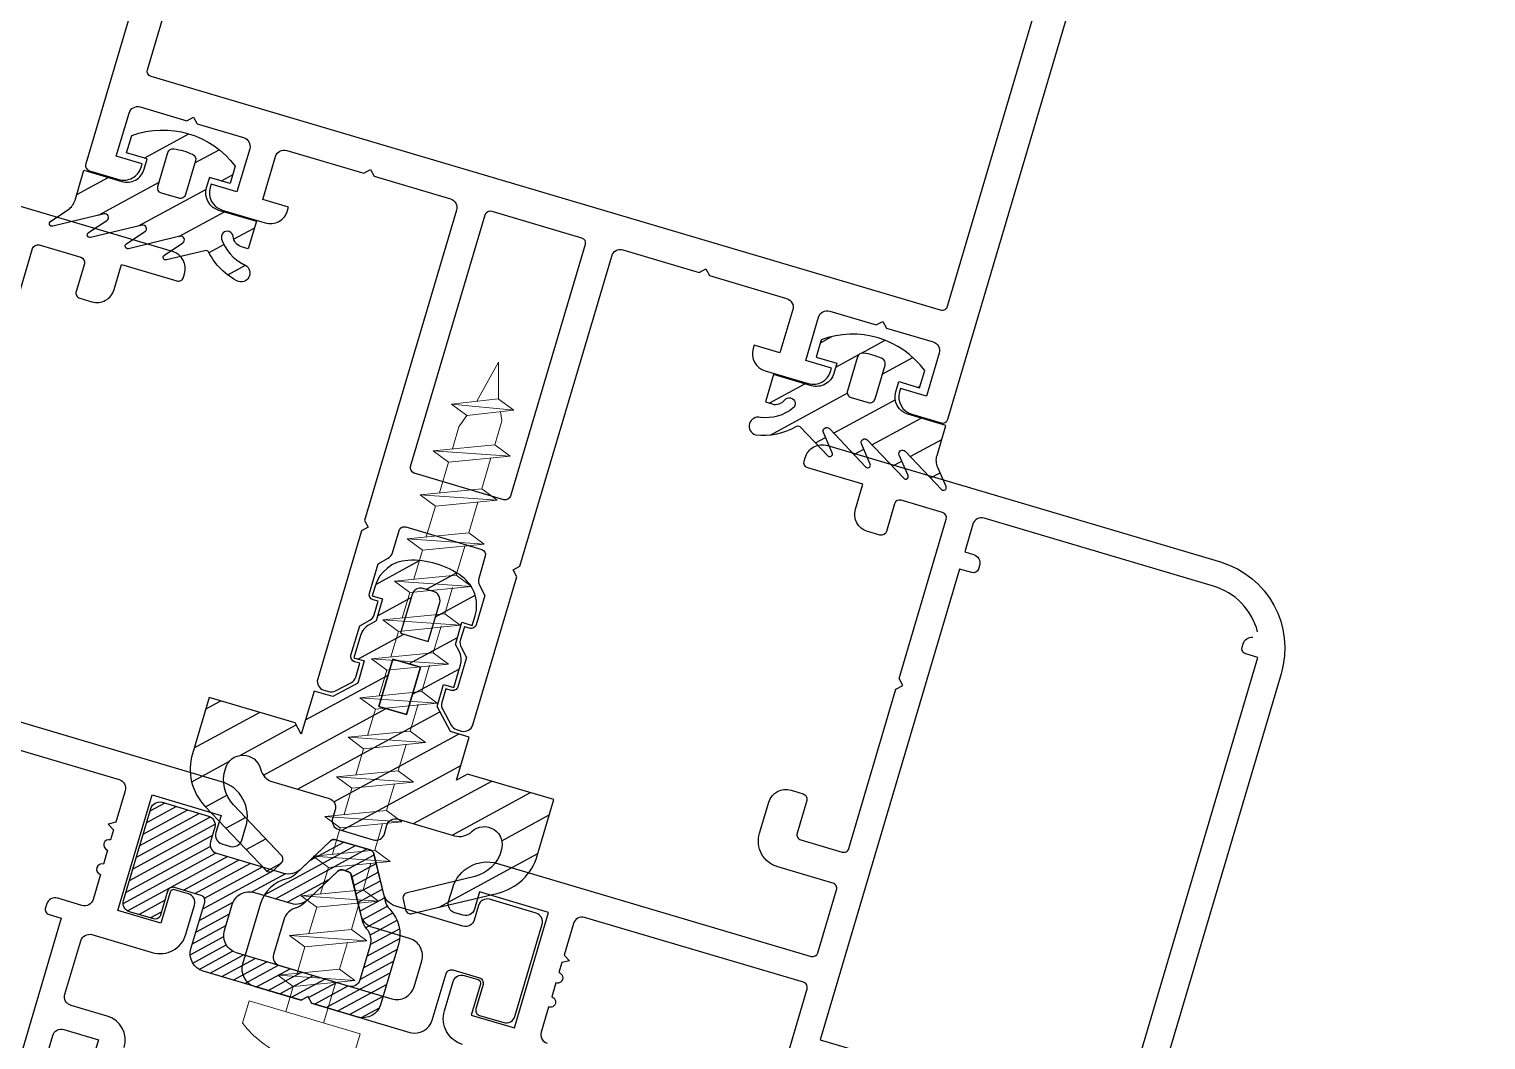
# Model space of a CAD drawing. Header units: millimetres. Extents: x 62878 to 70819, y -67946 to -61850.
# Drawn here: x 66570.94 to 66579.04, y -66885.5 to -66879.88 of the extents above; entities that cross this region are included whole.
import ezdxf

# ---------------------------------------------------------------- set-up
doc = ezdxf.new("R2010")
doc.units = ezdxf.units.MM
doc.layers.add('DOGRAMA', color=171, linetype='Continuous', lineweight=0)
pattern_1 = [(28.50198966054999, (66662.23238302633, -66899.29460879712), (-0.07575379786457266, 0.1395095860831588), [])]

# ---------------------------------------------------------------- blocks, each defined once
blk = doc.blocks.new('a2we')
at = {"lineweight": 5, "ltscale": 0.5}
for p, q in [((-196.0144480926461, -415.2868589025547), (-196.5925912144022, -417.2488821181558)), ((-196.0144480926461, -415.2868589025547), (-195.4639709594615, -417.7110762494052)), ((-197.5747968978259, -417.6063757508618), (-196.5747276986959, -417.2423803302317)), ((-196.5747276986959, -417.2423803302317), (-194.1582851917165, -418.2620245979042)), ((-194.1582851917165, -418.2620245979042), (-197.5747968978259, -417.6063757508618)), ((-195.1583543907882, -418.6260200186506), (-197.5747968978259, -417.6063757508618)), ((-196.8896500078097, -417.895480952812), (-197.0961171580722, -418.3448917148726)), ((-197.1143788935161, -419.7428166739272), (-197.1143788935161, -418.4283854465556)), ((-194.1582851917165, -418.2620245979042), (-195.1583543907882, -418.6260200186506)), ((-195.1583543907882, -418.6260200186506), (-194.9264251741961, -419.2953524503964)), ((-194.9154016761394, -420.634479622855), (-194.9154016761394, -419.3608343693425)), ((-198.1144480926461, -420.1068120946153), (-197.1143788935161, -419.7428166739268)), ((-194.9154016761721, -421.4039929561312), (-198.1144480926461, -420.1068120946153)), ((-193.9153324771005, -421.0399975355008), (-198.1144480926461, -420.1068120946153)), ((-197.1143788935161, -419.7428166739268), (-193.9153324771005, -421.0399975355008)), ((-197.1143788935161, -419.7428166739268), (-193.9153324771005, -421.0399975355008)), ((-197.1143788935161, -422.2969096404012), (-197.1143788935162, -420.512330007273)), ((-193.9153324771005, -421.0399975355008), (-194.9154016761721, -421.4039929561312)), ((-194.9154016761721, -423.1885725893157), (-194.9154016761721, -421.4039929561312)), ((-198.1144480926461, -422.6609050610894), (-197.1143788935161, -422.2969096404012)), ((-194.9154016761721, -423.9580859226053), (-198.1144480926461, -422.6609050610894)), ((-193.9153324771005, -423.594090501975), (-198.1144480926461, -422.6609050610894)), ((-197.1143788935161, -422.2969096404012), (-193.9153324771005, -423.594090501975)), ((-197.1143788935161, -422.2969096404012), (-193.9153324771005, -423.594090501975)), ((-197.1143788935161, -424.8510026068752), (-197.1143788935162, -423.0664229737469)), ((-193.9153324771005, -423.594090501975), (-194.9154016761721, -423.9580859226053)), ((-194.9154016761721, -425.7426655557898), (-194.9154016761721, -423.9580859226053)), ((-198.1144480926461, -425.2149980275636), (-197.1143788935161, -424.8510026068752)), ((-194.9154016761721, -426.5121788890793), (-198.1144480926461, -425.2149980275636)), ((-193.9153324771005, -426.1481834684492), (-198.1144480926461, -425.2149980275636)), ((-197.1143788935161, -424.8510026068752), (-193.9153324771005, -426.1481834684492)), ((-197.1143788935161, -424.8510026068752), (-193.9153324771005, -426.1481834684492)), ((-197.1143788935161, -427.3050955733496), (-197.1143788935162, -425.6205159402211)), ((-193.9153324771005, -426.1481834684492), (-194.9154016761721, -426.5121788890793)), ((-194.9154016761721, -428.1967585222638), (-194.9154016761721, -426.5121788890793)), ((-198.1144480926461, -427.669090994038), (-197.1143788935161, -427.3050955733496)), ((-194.9154016761721, -428.9662718555534), (-198.1144480926461, -427.669090994038)), ((-193.9153324771005, -428.6022764349236), (-198.1144480926461, -427.669090994038)), ((-197.1143788935161, -427.3050955733496), (-193.9153324771005, -428.6022764349236)), ((-197.1143788935161, -427.3050955733496), (-193.9153324771005, -428.6022764349236)), ((-197.1143788935161, -429.5591885398237), (-197.1143788935161, -428.0237477951896)), ((-193.9153324771005, -428.6022764349236), (-194.9154016761721, -428.9662718555534)), ((-194.9154016761721, -430.450851488738), (-194.9154016761721, -428.9662718555534)), ((-198.1144480926461, -429.9231839605702), (-197.1143788935161, -429.5591885398237)), ((-194.9154016761721, -431.2203648220857), (-198.1144480926461, -429.9231839605702)), ((-193.9153324771005, -430.8563694013976), (-198.1144480926461, -429.9231839605702)), ((-197.1143788935161, -429.5591885398237), (-193.9153324771005, -430.8563694013976)), ((-197.1143788935161, -429.5591885398237), (-193.9153324771005, -430.8563694013976)), ((-197.1143788935161, -431.8132815063559), (-197.1143788935161, -430.2778407616635)), ((-193.9153324771005, -430.8563694013976), (-194.9154016761721, -431.2203648220857)), ((-198.1144480926461, -432.177276926986), (-197.1143788935161, -431.8132815063559)), ((-197.1143788935161, -431.8132815063559), (-193.9153324771005, -433.1104623678716)), ((-197.1143788935161, -431.8132815063559), (-193.9153324771005, -433.1104623678716)), ((-194.9154016761721, -432.7049444552304), (-194.9154016761721, -431.2203648220857)), ((-194.9154016761721, -433.4744577885599), (-198.1144480926461, -432.177276926986)), ((-193.9153324771005, -433.1104623678716), (-198.1144480926461, -432.177276926986)), ((-197.1143788935161, -434.0673744728301), (-197.1143788935161, -432.5319337281958)), ((-193.9153324771005, -433.1104623678716), (-194.9154016761721, -433.4744577885599)), ((-194.9154016761721, -434.9590374217446), (-194.9154016761721, -433.4744577885599)), ((-198.1144480926461, -434.4313698935184), (-197.1143788935161, -434.0673744728301)), ((-197.1143788935161, -434.0673744728301), (-193.9153324771005, -435.364555334404)), ((-197.1143788935161, -434.0673744728301), (-193.9153324771005, -435.364555334404)), ((-194.9154016761721, -435.7285507550341), (-198.1144480926461, -434.4313698935184)), ((-193.9153324771005, -435.364555334404), (-198.1144480926461, -434.4313698935184)), ((-197.1143788935161, -436.3642339800811), (-197.1143788935161, -434.7860266946118)), ((-193.9153324771005, -435.364555334404), (-194.9154016761721, -435.7285507550341)), ((-194.9154016761721, -437.2558969289955), (-194.9154016761721, -435.7285507550341)), ((-198.1144480926461, -436.7282294008277), (-197.1143788935161, -436.3642339800811)), ((-197.1143788935161, -436.3642339800811), (-193.9153324771005, -437.6614148416551)), ((-197.1143788935161, -436.3642339800811), (-193.9153324771005, -437.6614148416551)), ((-194.9154016761721, -438.0254102623434), (-198.1144480926461, -436.7282294008277)), ((-193.9153324771005, -437.6614148416551), (-198.1144480926461, -436.7282294008277)), ((-197.1143788935161, -438.6610934873901), (-197.1143788935161, -437.1337473134849)), ((-193.9153324771005, -437.6614148416551), (-194.9154016761721, -438.0254102623434)), ((-194.9154016761721, -439.5527564362646), (-194.9154016761721, -438.0254102623434)), ((-198.1144480926461, -439.0250889080787), (-197.1143788935161, -438.6610934873901)), ((-194.9154016761721, -440.3222697695944), (-198.1144480926461, -439.0250889080787)), ((-193.9153324771005, -439.9582743489061), (-198.1144480926461, -439.0250889080787)), ((-197.1143788935161, -438.6610934873901), (-193.9153324771005, -439.9582743489061)), ((-197.1143788935161, -438.6610934873901), (-193.9153324771005, -439.9582743489061)), ((-197.1143788935161, -440.9579529946993), (-197.1143788935161, -439.430606820736)), ((-193.9153324771005, -439.9582743489061), (-194.9154016761721, -440.3222697695944)), ((-194.9154016761721, -441.849615943574), (-194.9154016761721, -440.3222697695944)), ((-198.1144480926461, -441.3219484153295), (-197.1143788935161, -440.9579529946993)), ((-194.9154016761721, -442.6191292769035), (-198.1144480926461, -441.3219484153295)), ((-193.9153324771005, -442.2551338562151), (-198.1144480926461, -441.3219484153295)), ((-197.1143788935161, -440.9579529946993), (-193.9153324771005, -442.2551338562151)), ((-197.1143788935161, -443.2537258831643), (-197.1143788935161, -441.7274663280053)), ((-193.9153324771005, -442.2551338562151), (-194.9154016761721, -442.6191292769035)), ((-194.9154016761721, -444.1453888320787), (-194.9154016761721, -442.6191292769035)), ((-198.1144480926461, -443.6177213039109), (-197.1143788935161, -443.2537258831643)), ((-194.9154016761721, -444.9149021654266), (-198.1144480926461, -443.6177213039109)), ((-193.9153324771005, -444.5509067447383), (-198.1144480926461, -443.6177213039109)), ((-197.1143788935161, -443.2537258831643), (-193.9153324771005, -444.5509067447383)), ((-197.1143788935161, -445.5538642814245), (-197.1143788935161, -444.0232392165685)), ((-193.9153324771005, -444.5509067447383), (-194.9154016761721, -444.9149021654266)), ((-198.1144480926461, -445.9178597020545), (-197.1143788935161, -445.5538642814245)), ((-197.1143788935161, -445.5538642814245), (-193.9153324771005, -446.8510451429402)), ((-197.1143788935161, -445.5538642814245), (-193.9153324771005, -446.8510451429402)), ((-194.9154016761721, -446.4455272302989), (-194.9154016761721, -444.9149021654266)), ((-193.9153324771005, -446.8510451429402), (-198.1144480926461, -445.9178597020545)), ((-194.9154016761721, -447.2150405636282), (-198.1144480926461, -445.9178597020545)), ((-197.1143788935161, -447.8540026795677), (-197.1143788935161, -446.3233776147298)), ((-193.9153324771005, -446.8510451429402), (-194.9154016761721, -447.2150405636282)), ((-194.9154016761721, -448.7456656284821), (-194.9154016761721, -447.2150405636282)), ((-197.1143788935161, -447.8540026795677), (-198.1144480926461, -448.2179981003141)), ((-193.9153324771005, -449.1511835411412), (-197.1143788935161, -447.8540026795677)), ((-194.9154016761721, -449.5151789618299), (-198.1144480926461, -448.2179981003141)), ((-198.1144480926461, -448.2179981003141), (-193.9153324771005, -449.1511835411412)), ((-197.1143788935161, -450.1541410778275), (-197.1143788935161, -448.6235160129718)), ((-193.9153324770423, -449.1511835411412), (-194.9154016761721, -449.5151789618299)), ((-194.9154016761723, -451.0458040266858), (-194.9154016761721, -449.5151789618299)), ((-198.1144480926461, -450.5181364984577), (-197.1143788935161, -450.1541410778275)), ((-197.1143788935161, -450.1541410778275), (-193.9153324770423, -451.4513219393434)), ((-194.9154016761721, -451.8153173600317), (-198.1144480926461, -450.5181364984577)), ((-193.9153324770423, -451.4513219393434), (-198.1144480926461, -450.5181364984577)), ((-197.1143788935161, -453.2868589025547), (-197.1143788935162, -450.9236544111328)), ((-193.9153324770423, -451.4513219393434), (-194.9154016761721, -451.8153173600317)), ((-194.9154016761721, -453.2868589025547), (-194.9154016761721, -451.8153173600317)), ((-192.7980524524961, -453.2868589025547), (-199.230843732796, -453.2868589025547)), ((-199.230843732796, -454.5827171301502), (-199.230843732796, -453.2868589025547)), ((-192.7980524524961, -454.5827171301502), (-192.7980524524961, -453.2868589025547))]:
    blk.add_line(p, q, dxfattribs=at)
blk.add_lwpolyline([(-196.4690204826777, -455.6637351848848), (-196.1125089353335, -455.3998333582319), (-195.9163872499585, -455.3998333582319), (-195.5598757026143, -455.6637351848848)], dxfattribs=at)
for centre, radius, start, end in [((-196.9143788935627, -418.4283854465556), 0.2, 155.3251238657465, 180), ((-195.115401676151, -419.3608343693425), 0.2, 0, 19.11162363728389), ((-195.6603624057317, -449.5292358589606), 6.187568978619671, 234.757305859688, 262.4904896380407), ((-196.3685337795604, -449.5292358589606), 6.187568978619673, 277.5095103619591, 305.2426941403116)]:
    blk.add_arc(centre, radius, start, end, dxfattribs=at)

msp = doc.modelspace()

# ---------------------------------------------------------------- hatches: boundary and pattern name
at = {"layer": 'DOGRAMA', "lineweight": -2}
h = msp.add_hatch(dxfattribs=at)
h.set_pattern_fill('ANSI31', color=256, scale=0.0004999999999999999, angle=343.5057849383394, style=0)
h.set_pattern_definition(pattern_1)
edge = h.paths.add_edge_path()
edge.add_arc((66571.09822187014, -66880.80346565103), 0.0999999999608399, 303.5019896635142, 343.5019896627264)
edge.add_line((66571.1941048298, -66880.83186385586), (66571.24325586963, -66880.66591156424))
edge.add_line((66571.24325586963, -66880.66591156424), (66571.45419838096, -66880.7283876149))
edge.add_arc((66571.4825965858, -66880.6325046552), 0.1000000000026802, 253.5019896618353, 343.5019896618352)
edge.add_line((66571.57847954551, -66880.66090286004), (66571.59551846841, -66880.60337308423))
edge.add_line((66571.59551846841, -66880.60337308423), (66571.48045891678, -66880.56929523841))
edge.add_line((66571.48045891678, -66880.56929523841), (66571.50885712163, -66880.4734122787))
edge.add_arc((66571.68291318136, -66880.94213873205), 0.499999999989628, 36.632092012971725, 110.3718873051333, ccw=False)
edge.add_line((66572.08415487983, -66880.64380150779), (66572.05575667499, -66880.73968446748))
edge.add_line((66572.05575667499, -66880.73968446748), (66571.94069712333, -66880.70560662166))
edge.add_line((66571.94069712333, -66880.70560662166), (66571.92365820042, -66880.76313639748))
edge.add_arc((66572.01954116012, -66880.79153460234), 0.0999999999928599, 163.5019896514732, 253.5019896514732)
edge.add_line((66571.99114295526, -66880.88741756203), (66572.20208546663, -66880.94989361269))
edge.add_line((66572.20208546663, -66880.94989361269), (66572.15679742795, -66881.10280296774))
edge.add_line((66572.15679742795, -66881.10280296774), (66572.11894341608, -66881.09159152844))
edge.add_arc((66572.13740224924, -66881.02926760465), 0.06499999998683172, 185.0926541268369, 253.5019896452336, ccw=False)
edge.add_arc((66572.04009845202, -66881.03793916269), 0.03268943071991895, 5.092654132349636, 198.9322687899927)
edge.add_arc((66572.23932315891, -66880.97241167618), 0.2424115900344627, 198.3045230186994, 243.811295424753)
edge.add_arc((66572.11686993398, -66881.23751462814), 0.05002797725359626, -105.5258516998656, 71.98738460810517, ccw=False)
edge.add_arc((66572.26847484995, -66880.95255406496), 0.3717812401410455, 207.0019687420789, 243.6534892316314, ccw=False)
edge.add_arc((66571.92086142254, -66881.1328553656), 0.02000000003605555, 35.11632673774577, 103.5019895864998)
edge.add_line((66571.91619183995, -66881.11340812931), (66571.70223497003, -66881.16478248735))
edge.add_arc((66571.69873278307, -66881.15019706015), 0.01500000000035274, 123.50198967575349, 283.50198966001443, ccw=False)
edge.add_line((66571.69045329394, -66881.13768906034), (66571.79312197535, -66881.06972901516))
edge.add_arc((66571.78208265651, -66881.05305168206), 0.01999999999302287, 303.5019896218981, 463.5019896059665)
edge.add_line((66571.77741307393, -66881.0336044458), (66571.4912924587, -66881.10230643669))
edge.add_arc((66571.48779027173, -66881.08772100949), 0.0150000000037503, 123.5019896607422, 283.5019897140624, ccw=False)
edge.add_line((66571.47951078258, -66881.07521300965), (66571.58217946402, -66881.00725296451))
edge.add_arc((66571.57114014517, -66880.99057563141), 0.02000000000105503, 303.5019896566604, 463.5019896562358)
edge.add_line((66571.56647056257, -66880.97112839516), (66571.28034994731, -66881.03983038603))
edge.add_arc((66571.27684776037, -66881.02524495883), 0.01499999999695517, 123.5019895987231, 283.5019896059664, ccw=False)
edge.add_line((66571.26856827125, -66881.012736959), (66571.37123695269, -66880.94477691385))
edge.add_arc((66571.36019763384, -66880.92809958075), 0.02000000000105503, 303.5019896566604, 463.5019896967717)
edge.add_line((66571.35552805122, -66880.9086523445), (66571.06940743604, -66880.97735433537))
edge.add_arc((66571.06590524907, -66880.96276890817), 0.0150000000037503, 123.5019896914228, 283.5019897140624, ccw=False)
edge.add_line((66571.05762575992, -66880.95026090834), (66571.15341846438, -66880.88685231649))
edge = h.paths.add_edge_path(flags=16)
edge.add_line((66571.86372908775, -66880.61334455934), (66571.80789649734, -66880.80185626441))
edge.add_arc((66571.77913160944, -66880.79333680299), 0.02999999998235889, 253.5019897122711, 343.50198971227115, ccw=False)
edge.add_line((66571.77061214802, -66880.8221016909), (66571.6747291883, -66880.79370348604))
edge.add_arc((66571.68324864973, -66880.7649385981), 0.03000000001439699, 163.5019896935157, 253.5019897014082, ccw=False)
edge.add_line((66571.65448376181, -66880.75641913667), (66571.71031635228, -66880.56790743158))
edge.add_arc((66571.73908124014, -66880.57642689304), 0.02999999994876543, 81.2684238270557, 163.501989635298, ccw=False)
edge.add_arc((66571.68291318137, -66880.94213873205), 0.3999999999902299, 65.73555549555778, 81.2684238315818, ccw=False)
edge.add_arc((66571.83496419985, -66880.60482509791), 0.02999999999454929, -16.498010314376813, 65.73555551893207, ccw=False)
h = msp.add_hatch(dxfattribs=at)
h.set_pattern_fill('ANSI31', color=256, scale=0.0004999999999999999, angle=343.5057849383394, style=0)
h.set_pattern_definition(pattern_1)
edge = h.paths.add_edge_path()
edge.add_arc((66576.08413577462, -66882.28017230304), 0.1000000000003554, 163.501989617128, 203.5019896189346, ccw=False)
edge.add_line((66575.98825281495, -66882.25177409813), (66576.03740385475, -66882.08582180651))
edge.add_line((66576.03740385475, -66882.08582180651), (66575.82646134343, -66882.02334575586))
edge.add_arc((66575.85485954827, -66881.92746279616), 0.1000000000026802, 163.5019896594675, 253.5019896618353, ccw=False)
edge.add_line((66575.75897658858, -66881.89906459131), (66575.77601551148, -66881.84153481548))
edge.add_line((66575.77601551148, -66881.84153481548), (66575.89107506312, -66881.87561266132))
edge.add_line((66575.89107506312, -66881.87561266132), (66575.91947326795, -66881.77972970162))
edge.add_arc((66575.51823156944, -66882.07806692588), 0.4999999999990305, 36.6320920109818, 110.3718873029896)
edge.add_line((66575.34417550973, -66881.60934047253), (66575.31577730492, -66881.70522343223))
edge.add_line((66575.31577730492, -66881.70522343223), (66575.43083685657, -66881.73930127807))
edge.add_line((66575.43083685657, -66881.73930127807), (66575.41379793365, -66881.79683105387))
edge.add_arc((66575.31791497393, -66881.76843284903), 0.100000000016633, 253.501989664203, 343.50198966420305, ccw=False)
edge.add_line((66575.28951676909, -66881.86431580875), (66575.07857425779, -66881.80183975807))
edge.add_line((66575.07857425779, -66881.80183975807), (66575.03328621908, -66881.95474911314))
edge.add_line((66575.03328621908, -66881.95474911314), (66575.07114023095, -66881.96596055244))
edge.add_arc((66575.0895990641, -66881.90363662862), 0.06500000001060484, 253.501989664818, 321.9113251749644)
edge.add_arc((66575.16648621154, -66881.96389931554), 0.0326894307152092, -51.92828944310668, 141.9113251832026, ccw=False)
edge.add_arc((66575.03507978807, -66881.80044691509), 0.2424115900883793, 263.19268388149794, 308.69945628758325, ccw=False)
edge.add_arc((66574.99341236142, -66882.0894766593), 0.05002797727194416, 75.01659470910866, 252.5298310327467)
edge.add_arc((66575.0214440936, -66881.76791671915), 0.3717812401683726, 263.3504900901274, 300.0020105812691)
edge.add_arc((66575.21480176841, -66882.10844052673), 0.02000000002139543, 43.50198968779051, 111.88765252682819, ccw=False)
edge.add_line((66575.22930877775, -66882.09467293142), (66575.38077871184, -66882.2542778371))
edge.add_arc((66575.39165896883, -66882.2439521406), 0.015000000007345, 223.5019897557783, 383.5019896659189)
edge.add_line((66575.40541466224, -66882.23797042688), (66575.35631531235, -66882.12506037542))
edge.add_arc((66575.37465623688, -66882.11708475713), 0.019999999982549, 43.50198965601072, 203.5019896498548, ccw=False)
edge.add_line((66575.3891632462, -66882.10331716185), (66575.59172122317, -66882.31675388773))
edge.add_arc((66575.60260148018, -66882.30642819125), 0.01500000000788299, 223.5019896771972, 383.5019896437529)
edge.add_line((66575.6163571736, -66882.30044647753), (66575.56725782368, -66882.18753642608))
edge.add_arc((66575.5855987482, -66882.17956080778), 0.01999999998835202, 43.50198965601072, 203.5019896880847, ccw=False)
edge.add_line((66575.60010575753, -66882.1657932125), (66575.80266373453, -66882.3792299384))
edge.add_arc((66575.81354399155, -66882.36890424193), 0.01500000000842099, 223.5019895986161, 383.5019896659189)
edge.add_line((66575.82729968496, -66882.3629225282), (66575.77820033501, -66882.25001247672))
edge.add_arc((66575.79654125955, -66882.24203685843), 0.0200000000016968, 43.50198962577218, 203.5019896714603, ccw=False)
edge.add_line((66575.81104826888, -66882.22826926316), (66576.01360624586, -66882.44170598905))
edge.add_arc((66576.02448650287, -66882.43138029258), 0.01500000000788299, 223.5019896771972, 383.5019896437529)
edge.add_line((66576.03824219629, -66882.42539857885), (66575.99243115191, -66882.32005039444))
edge = h.paths.add_edge_path(flags=16)
edge.add_line((66575.54563474041, -66881.70383562543), (66575.48980215, -66881.8923473305))
edge.add_arc((66575.51856703789, -66881.90086679197), 0.02999999998080353, 163.501989624435, 253.5019896323275)
edge.add_line((66575.51004757642, -66881.92963167987), (66575.60593053613, -66881.95802988473))
edge.add_arc((66575.61444999758, -66881.92926499683), 0.02999999999062385, 253.5019896589753, 343.5019896935157)
edge.add_line((66575.6432148855, -66881.93778445826), (66575.69904747591, -66881.74927275318))
edge.add_arc((66575.670282588, -66881.74075329176), 0.02999999998235889, 343.5019897122712, 425.7355555189321)
edge.add_arc((66575.51823156943, -66882.07806692588), 0.400000000018835, 65.73555548139937, 81.26842381747646)
edge.add_arc((66575.57439962831, -66881.71235508689), 0.02999999999122265, 81.26842386296369, 163.5019896589753)
h = msp.add_hatch(dxfattribs=at)
h.set_pattern_fill('ANSI31', color=256, scale=0.0004999999999999999, angle=343.5057849383394, style=0)
h.set_pattern_definition(pattern_1)
edge = h.paths.add_edge_path(flags=16)
edge.add_arc((66573.17385564551, -66883.0564985698), 0.04999999999229746, 343.5019896674619, 433.5019896834506)
edge.add_line((66573.18805474791, -66883.00855708995), (66573.13052497209, -66882.99151816704))
edge.add_arc((66573.11632586966, -66883.03945964688), 0.04999999999642995, 73.50198965147318, 163.5019896562087)
edge.add_line((66573.0683843898, -66883.02526054445), (66573.00448842891, -66883.24099720381))
edge.add_line((66573.00448842891, -66883.24099720381), (66573.15790116444, -66883.28643433155))
edge.add_line((66573.15790116444, -66883.28643433155), (66573.22179712536, -66883.07069767221))
h.paths.add_polyline_path([(66573.11530385714, -66883.43025877111), (66572.96189112161, -66883.38482164334), (66572.8837960583, -66883.64849978256), (66573.03720879383, -66883.6939369103)], flags=16)
edge = h.paths.add_edge_path()
edge.add_arc((66573.0549068003, -66883.03555243343), 0.2000000000186152, 92.93577076836421, 163.5019896498438)
edge.add_line((66572.86314088089, -66882.9787560237), (66572.847151431, -66883.03274238609))
edge.add_line((66572.847151431, -66883.03274238609), (66572.90468120686, -66883.04978130899))
edge.add_line((66572.90468120686, -66883.04978130899), (66572.86825077675, -66883.17278406509))
edge.add_line((66572.86825077675, -66883.17278406509), (66572.83008318834, -66883.19350909094))
edge.add_arc((66572.87780211614, -66883.2813891452), 0.1000000000333065, 118.5019896592672, 163.5019896585764)
edge.add_line((66572.7819191564, -66883.25299094034), (66572.74491789358, -66883.37792104101))
edge.add_line((66572.74491789358, -66883.37792104101), (66572.80244766938, -66883.39495996393))
edge.add_line((66572.80244766938, -66883.39495996393), (66572.7660172393, -66883.51796272003))
edge.add_line((66572.7660172393, -66883.51796272003), (66572.62717563057, -66883.59335380573))
edge.add_line((66572.62717563057, -66883.59335380573), (66572.52334946644, -66883.56260301656))
edge.add_line((66572.52334946644, -66883.56260301656), (66572.45235395434, -66883.80231041582))
edge.add_line((66572.45235395434, -66883.80231041582), (66572.4186115769, -66883.74016983355))
edge.add_line((66572.4186115769, -66883.74016983355), (66571.9391967784, -66883.59817880932))
edge.add_line((66571.9391967784, -66883.59817880932), (66571.84639361333, -66883.91151700022))
edge.add_arc((66572.13404249249, -66883.99671161476), 0.3000000000400788, 163.501989660749, 223.5019896588486)
edge.add_line((66571.91643735245, -66884.20322554419), (66572.25462601864, -66884.55957725497))
edge.add_arc((66572.27638653263, -66884.53892586203), 0.0299999999951935, 223.5019896761697, 313.5019896761697)
edge.add_line((66572.29703792557, -66884.56068637602), (66572.34055895355, -66884.51938359013))
edge.add_arc((66572.31990756062, -66884.49762307612), 0.02999999999573149, 313.5019896368792, 403.5019896368792)
edge.add_line((66572.34166807463, -66884.4769716832), (66572.0750179321, -66884.1960006041))
edge.add_arc((66572.22008802545, -66884.05832465117), 0.2000000000040374, 161.5823923154361, 223.5019896567813, ccw=False)
edge.add_arc((66572.12745266609, -66884.01896133299), 0.09999999999078679, 13.501989652662928, 166.2168372520077, ccw=False)
edge.add_arc((66572.32192502872, -66883.97226550692), 0.09999999998933437, 193.5019896646635, 253.5019896698297)
edge.add_line((66572.2935268239, -66884.06814846663), (66572.60686746461, -66884.16095235723))
edge.add_arc((66572.5926683622, -66884.20889383709), 0.05000000000625027, -16.498010327802717, 73.50198967219728, ccw=False)
edge.add_line((66572.64060984206, -66884.2230929395), (66572.6264149611, -66884.27102016617))
edge.add_arc((66572.67435644091, -66884.28521926858), 0.04999999996439185, 163.5019896579909, 253.5019896739797)
edge.add_line((66572.66015733851, -66884.3331607484), (66572.85192325793, -66884.38995715808))
edge.add_arc((66572.86612236036, -66884.34201567827), 0.04999999996852433, 253.5019896420022, 343.5019896627264)
edge.add_line((66572.91406384019, -66884.35621478068), (66572.92825872115, -66884.30828755404))
edge.add_arc((66572.97620020101, -66884.32248665647), 0.05000000001038276, 73.5019896609441, 163.5019896562087, ccw=False)
edge.add_line((66572.99039930344, -66884.2745451766), (66573.30373994417, -66884.3673490672))
edge.add_arc((66573.332138149, -66884.27146610752), 0.09999999997064213, 253.5019896650942, 313.5019896681061)
edge.add_arc((66573.46981410195, -66884.41653620084), 0.1000000000223222, -19.212857934186673, 133.5019896629832, ccw=False)
edge.add_arc((66573.37068354187, -66884.39910310932), 0.200000000008599, 283.5019896627168, 345.4215870036804, ccw=False)
edge.add_line((66573.41737936795, -66884.59357547195), (66573.04072620448, -66884.68401572974))
edge.add_arc((66573.04773057837, -66884.71318658414), 0.0299999999973079, 103.5019896329904, 193.5019896329904)
edge.add_line((66573.01855972398, -66884.72019095803), (66573.03256847183, -66884.77853266682))
edge.add_arc((66573.06173932622, -66884.77152829291), 0.03000000000070547, 193.5019896600144, 283.5019896535255)
edge.add_line((66573.06874370013, -66884.80069914732), (66573.54644766741, -66884.68599502655))
edge.add_arc((66573.47640392833, -66884.39428648258), 0.3000000000144094, 283.5019896539607, 343.5019896530516)
edge.add_line((66573.76405280744, -66884.47948109715), (66573.85685597245, -66884.16614290625))
edge.add_line((66573.85685597245, -66884.16614290625), (66573.37744117391, -66884.024151882))
edge.add_line((66573.37744117391, -66884.024151882), (66573.31530059164, -66884.05789425944))
edge.add_line((66573.31530059164, -66884.05789425944), (66573.38629610377, -66883.81818686017))
edge.add_line((66573.38629610377, -66883.81818686017), (66573.28246993957, -66883.78743607101))
edge.add_line((66573.28246993957, -66883.78743607101), (66573.20707885391, -66883.64859446231))
edge.add_line((66573.20707885391, -66883.64859446231), (66573.24350928405, -66883.52559170623))
edge.add_line((66573.24350928405, -66883.52559170623), (66573.30103905988, -66883.54263062912))
edge.add_line((66573.30103905988, -66883.54263062912), (66573.33804032269, -66883.41770052844))
edge.add_arc((66573.24215736297, -66883.3893023236), 0.100000000016633, 343.501989664203, 388.5019896632458)
edge.add_line((66573.33003741721, -66883.3415833958), (66573.30931239136, -66883.30341580739))
edge.add_line((66573.30931239136, -66883.30341580739), (66573.34574282152, -66883.18041305129))
edge.add_line((66573.34574282152, -66883.18041305129), (66573.40327259732, -66883.19745197418))
edge.add_line((66573.40327259732, -66883.19745197418), (66573.41926204719, -66883.14346561184))
edge.add_arc((66573.22749612774, -66883.08666920212), 0.200000000041531, 343.5019896562087, 414.068208540379)
edge.add_arc((66573.06876084968, -66883.3056974228), 0.4704999999480839, 54.06820854741617, 92.93577078160787)
at = {"layer": 'DOGRAMA', "lineweight": -2, "ltscale": 5}
h = msp.add_hatch(dxfattribs=at)
h.set_pattern_fill('ANSI31', color=256, scale=0.00015, angle=343.5057849383394, style=0)
h.set_pattern_definition([(28.50198966054999, (66662.23238302633, -66899.29460879712), (-0.0227261393593758, 0.04185287582494263), [])])
edge = h.paths.add_edge_path(flags=16)
edge.add_line((66572.68376759498, -66884.55779512104), (66572.70992171776, -66884.56554133724))
edge.add_arc((66572.7014022563, -66884.59430622518), 0.03000000002266195, 13.501989647036623, 73.50198964811239, ccw=False)
edge.add_line((66572.73057311072, -66884.58730185126), (66572.79136135458, -66884.84046437996))
edge.add_arc((66572.88859753592, -66884.81711646693), 0.1000000000142363, 193.501989652663, 221.3609477624515)
edge.add_arc((66572.73848520812, -66884.94927655565), 0.09999999999781548, -16.498010338164704, 41.360947773470514, ccw=False)
edge.add_line((66572.83436816782, -66884.97767476049), (66572.77751716148, -66885.16962501865))
edge.add_arc((66572.72957568165, -66885.15542591624), 0.04999999997834466, 253.5019896627264, 343.50198966272643, ccw=False)
edge.add_line((66572.71537657923, -66885.20336739607), (66572.09213734113, -66885.01877906456))
edge.add_arc((66572.12053554595, -66884.92289610485), 0.09999999999854774, 163.5019896674619, 253.5019896698297, ccw=False)
edge.add_line((66572.02465258626, -66884.89449790002), (66572.06730449019, -66884.75048912172))
edge.add_arc((66572.1631874499, -66884.77888732657), 0.1000000000026802, 73.5019896618353, 163.5019896618353, ccw=False)
edge.add_line((66572.19158565474, -66884.68300436686), (66572.39418229143, -66884.74300857207))
edge.add_arc((66572.42258049626, -66884.64712561235), 0.1000000000125005, 253.5019896721974, 313.5019896687226)
edge.add_line((66572.49141847275, -66884.71966065902), (66572.65459674064, -66884.56479949494))
edge.add_arc((66572.67524813354, -66884.58656000889), 0.02999999993347605, 73.50198965405338, 133.5019896730873, ccw=False)
edge = h.paths.add_edge_path()
edge.add_line((66571.89471516272, -66884.69937235299), (66571.74609657517, -66884.65535513547))
edge.add_arc((66571.73757711373, -66884.68412002336), 0.02999999997253856, 73.50198967773079, 163.5019897043787)
edge.add_line((66571.70881222584, -66884.67560056194), (66571.66905473903, -66884.80983670554))
edge.add_arc((66571.64028985114, -66884.80131724408), 0.02999999997667105, 253.501989624435, 343.5019896510829, ccw=False)
edge.add_line((66571.63177038968, -66884.83008213197), (66571.49753424607, -66884.79032464519))
edge.add_arc((66571.51173334848, -66884.74238316534), 0.04999999999229746, 163.5019896627264, 253.50198966746188, ccw=False)
edge.add_line((66571.46379186865, -66884.72818406293), (66571.6157222646, -66884.21521022852))
edge.add_arc((66571.66366374445, -66884.22940933092), 0.04999999998816498, 73.50198968345057, 163.5019896834507, ccw=False)
edge.add_line((66571.67786284685, -66884.18146785107), (66571.93674683807, -66884.25814300416))
edge.add_arc((66571.92254773564, -66884.30608448401), 0.04999999999642995, -16.498010348526805, 73.5019896514732, ccw=False)
edge.add_line((66571.97048921548, -66884.32028358644), (66571.94635074135, -66884.4017841022))
edge.add_arc((66571.99429222119, -66884.4159832046), 0.04999999998816498, 163.5019896834507, 253.5019896881861)
edge.add_line((66571.9800931188, -66884.46392468446), (66572.3537425198, -66884.57459056568))
edge.add_arc((66572.38214072469, -66884.47870760599), 0.1000000000011249, 253.5019896354844, 313.5019896330529)
edge.add_line((66572.45097870112, -66884.55124265268), (66572.61415696898, -66884.39638148858))
edge.add_arc((66572.63480836192, -66884.41814200259), 0.03000000000574874, 73.50198966686781, 133.5019896570382, ccw=False)
edge.add_line((66572.64332782337, -66884.38937711467), (66572.83555610394, -66884.44631046451))
edge.add_arc((66572.82703664248, -66884.4750753524), 0.02999999997667105, 13.50198963947929, 73.50198965108291, ccw=False)
edge.add_line((66572.85620749686, -66884.4680709785), (66572.91922551297, -66884.73051975641))
edge.add_arc((66573.01646169425, -66884.70717184334), 0.09999999996783006, 193.5019896847712, 223.9906613983013)
edge.add_arc((66572.8006257904, -66884.91553417822), 0.2000000000080254, -16.498010338164704, 43.99066137513802, ccw=False)
edge.add_line((66572.99239170982, -66884.9723305879), (66572.8929433962, -66885.3081052856))
edge.add_arc((66572.79706043648, -66885.27970708076), 0.100000000016633, 253.5019896562086, 343.50198966420305, ccw=False)
edge.add_line((66572.76866223163, -66885.37559004048), (66572.50977824043, -66885.29891488737))
edge.add_line((66572.50977824043, -66885.29891488737), (66572.48953281398, -66885.26163053802))
edge.add_line((66572.48953281398, -66885.26163053802), (66572.45224846459, -66885.28187596449))
edge.add_line((66572.45224846459, -66885.28187596449), (66571.9057155943, -66885.12000619687))
edge.add_arc((66571.93411379916, -66885.02412323718), 0.0999999999928599, 163.5019896458465, 253.5019896514732, ccw=False)
edge.add_line((66571.83823083945, -66884.9957250323), (66571.9149605892, -66884.73665670236))
edge.add_arc((66571.88619570129, -66884.7281372409), 0.03000000000457666, 343.5019896668678, 433.5019896935157)

# ---------------------------------------------------------------- linework, layer by layer
at = {"layer": 'DOGRAMA', "lineweight": -2, "ltscale": 0.5}
for points in [[(66574.24667560199, -66870.5252433517), (66571.25350481123, -66880.63130730447, 0.4142135623732619), (66571.27375023771, -66880.66859165383), (66571.43675126918, -66880.71686860207, 0.4142135623730951), (66571.56103243373, -66880.64938384721), (66571.5667120747, -66880.63020725528), (66571.42288763516, -66880.58760994801), (66571.49388314727, -66880.34790254875, -0.4142135623730951), (66571.55602372956, -66880.31416017133), (66571.81490772072, -66880.39083532442), (66571.85219207007, -66880.37058989794), (66571.87243749655, -66880.4078742473), (66572.13132148777, -66880.4845494004, -0.4142135623730951), (66572.1650638652, -66880.54668998266), (66572.0940683531, -66880.78639738193), (66571.95024391351, -66880.74380007465), (66571.94456427253, -66880.7629766666, 0.4142135623728953), (66572.0120490274, -66880.88725783114), (66572.25175642667, -66880.95825334328, 0.4142135623729619), (66572.37603759122, -66880.89076858842), (66572.38171723217, -66880.87159199647), (66572.23789279262, -66880.82899468919), (66572.30888830475, -66880.58928728994, -0.4142135623731395), (66572.37102888702, -66880.55554491254), (66572.79949054928, -66880.68244485481), (66572.83677489863, -66880.66219942836), (66572.85702032509, -66880.69948377772), (66573.28191700423, -66880.82532785855, -0.4142135623730951), (66573.31565938165, -66880.88746844081), (66572.80449169443, -66882.61336171548), (66572.82473712086, -66882.65064606485), (66572.78745277153, -66882.6708914913), (66572.54322820983, -66883.49548494477, 0.4142135623730951), (66572.57697058728, -66883.55762552704), (66572.60505405594, -66883.56594316867, 0.1989123673795887), (66572.64311262226, -66883.56194171592), (66572.73099267649, -66883.51422278813, 0.1989123673797732), (66572.75507469245, -66883.48448186346), (66572.77759143652, -66883.40845691493), (66572.74882654857, -66883.39993745346, -0.4142135623730951), (66572.72858112215, -66883.36265310408), (66572.77685807036, -66883.19965207257), (66572.83322621394, -66883.16904413323, 0.1989123673797732), (66572.85730822993, -66883.13930320852), (66572.87982497393, -66883.06327825996), (66572.85106008602, -66883.0547587985, -0.4142135623729841), (66572.8308146596, -66883.01747444914), (66572.87909160784, -66882.85447341765), (66572.9354597514, -66882.82386547826, 0.1989123673797501), (66572.95954176731, -66882.79412455359), (66572.99625761379, -66882.67015812518, -0.4142135623729288), (66573.0335419632, -66882.64991269873), (66573.45542698589, -66882.77486480004, -0.4142135623725959), (66573.47567241231, -66882.8121491494), (66573.43895656586, -66882.93611557782, 0.1989123673796753), (66573.44295801858, -66882.97417414412), (66573.47356595797, -66883.03054228771), (66573.42528900976, -66883.19354331918, -0.4142135623736503), (66573.38800466034, -66883.21378874565), (66573.35923977247, -66883.20526928421), (66573.33672302843, -66883.28129423276, 0.1989123673797502), (66573.34072448118, -66883.31935279905), (66573.37133242053, -66883.37572094263), (66573.32305547228, -66883.53872197414, -0.4142135623732063), (66573.28577112293, -66883.55896740059), (66573.25700623504, -66883.55044793912), (66573.23448949098, -66883.62647288768, 0.1989123673796753), (66573.23849094374, -66883.66453145401), (66573.28620987151, -66883.75241150823, 0.1989123673797207), (66573.31595079618, -66883.77649352417), (66573.34403426488, -66883.78481116581, 0.4142135623730951), (66573.40617484716, -66883.75106878838), (66573.65039940883, -66882.92647533493), (66573.63015398238, -66882.88919098554), (66573.66743833174, -66882.8689455591), (66574.17860601895, -66881.14305228442, -0.4142135623730951), (66574.24074660125, -66881.10930990703), (66574.66564328037, -66881.23515398784), (66574.70292762971, -66881.21490856135), (66574.72317305615, -66881.25219291075), (66575.15163471844, -66881.37909285304, -0.4142135623730951), (66575.18537709583, -66881.44123343531), (66575.11438158376, -66881.68094083456), (66574.97055714419, -66881.63834352732), (66574.96487750323, -66881.65752011926, 0.4142135623729619), (66575.03236225809, -66881.78180128378), (66575.27206965734, -66881.85279679591, 0.4142135623728953), (66575.39635082187, -66881.78531204107), (66575.40203046286, -66881.76613544911), (66575.25820602328, -66881.72353814184), (66575.32920153541, -66881.48383074257, -0.4142135623730951), (66575.39134211765, -66881.45008836516), (66575.65022610888, -66881.52676351825), (66575.68751045829, -66881.50651809177), (66575.70775588471, -66881.54380244117), (66575.9666398759, -66881.62047759425, -0.4142135623730951), (66576.00038225335, -66881.68261817649), (66575.92938674123, -66881.92232557577), (66575.78556230167, -66881.8797282685), (66575.77988266069, -66881.89890486044, 0.4142135623728953), (66575.84736741555, -66882.02318602498), (66576.01036844705, -66882.07146297321, 0.4142135623729288), (66576.0476527964, -66882.05121754677), (66579.04082358719, -66871.94515359402, 0.4142135623729288)], [(66570.6950665809, -66881.98860120887), (66570.95774997573, -66881.10168383161, -0.4142135623730951), (66570.99503432508, -66881.08143840516), (66571.2251534284, -66881.14959409682, -0.4142135623730951), (66571.24539885484, -66881.18687844615), (66571.19996172708, -66881.34029118168, 0.4142135623730951), (66571.22020715359, -66881.37757553106), (66571.26814863342, -66881.39177463349), (66571.28732522533, -66881.39745427445, 0.4142135623730951), (66571.41160638988, -66881.32996951957), (66571.45278378692, -66881.190939228), (66571.75960925798, -66881.28181348351, 0.4142135623730951), (66571.79689360733, -66881.26156805706), (66571.80257324831, -66881.24239146513, 0.4142135623730951), (66571.73508849344, -66881.11811030058), (66569.54895701219, -66880.47063123008, 0.4142135623730951)], [(66573.34919904248, -66885.5280476171, -0.4142135623730951), (66573.2479719102, -66885.34162587028), (66573.29624885845, -66885.17862483877, -0.4142135623730951), (66573.35838944069, -66885.14488246133), (66573.43509580847, -66885.1676010252, -0.4142135623730951), (66573.44859275947, -66885.1924572581), (66573.39747599073, -66885.36504658558), (66573.63718338999, -66885.4360420977), (66573.82745136245, -66884.7936262677), (66573.44391952362, -66884.6800334483), (66573.41552131879, -66884.77591640803, -0.4142135623730951), (66573.35338073652, -66884.80965878545), (66573.30543925664, -66884.79545968302, -0.4142135623730951), (66573.27169687921, -66884.73331910073), (66573.29441544312, -66884.65661273297, -0.4142135623730951), (66573.54297777222, -66884.52164322327), (66575.28804763881, -66885.03849055145, 0.4142135623730951), (66575.32533198816, -66885.01824512501), (66575.42898543586, -66884.66827232207, 0.4142135623730951), (66575.40874000938, -66884.63098797272), (66575.10191453836, -66884.54011371722, -0.4142135623730951), (66575.00068740605, -66884.35369197038), (66575.05180417479, -66884.1811026429, -0.4142135623730951), (66575.17608533934, -66884.11361788806), (66575.19526193128, -66884.11929752902), (66575.24320341114, -66884.13349663145, -0.4142135623730951), (66575.26344883759, -66884.17078098081), (66575.20949224837, -66884.35295860426, 0.4142135623730951), (66575.22973767485, -66884.39024295362), (66575.45985677812, -66884.45839864523, 0.4142135623730951), (66575.4971411275, -66884.4381532188), (66575.7598245223, -66883.55123584156), (66575.79710887169, -66883.53099041508), (66575.77686344524, -66883.49370606571), (66576.03954684004, -66882.60678868847, 0.4142135623730951), (66576.01930141362, -66882.56950433912), (66575.78918231031, -66882.50134864746, 0.4142135623730951), (66575.75189796093, -66882.52159407391), (66575.7064608332, -66882.67500680946, -0.4142135623730951), (66575.66917648382, -66882.69525223592), (66575.62123500397, -66882.68105313349), (66575.60205841204, -66882.67537349252, -0.4142135623730951), (66575.5345736572, -66882.55109232797), (66575.57575105419, -66882.4120620364), (66575.26892558314, -66882.32118778086, -0.4142135623730951), (66575.24868015668, -66882.28390343151), (66575.25435979763, -66882.2647268396, -0.4142135623730951), (66575.37864096224, -66882.19724208473), (66577.56477244347, -66882.84472115523, -0.4142135623730951), (66577.90219621774, -66883.46612697795), (66576.99061384218, -66886.54396998441, -0.4142135623730951)], [(66577.77092437178, -66883.23250361993, 0.2621398995659221), (66577.52501495666, -66882.9789572988), (66576.24977159259, -66882.60126117435, 0.4142135623730951), (66576.18763101031, -66882.63500355177), (66576.14219388258, -66882.7884162873), (66576.19013536244, -66882.80261538971, -0.4142135623730951), (66576.22387773983, -66882.864755972), (66576.21819809891, -66882.88393256393, -0.4142135623730951), (66576.18091374956, -66882.9041779904), (66576.11379567772, -66882.88429924699), (66575.33852468545, -66885.5019040469), (66576.99729988832, -66885.99319299076), (66577.7725708806, -66883.37558819081), (66577.70545280882, -66883.35570944744, -0.4142135623730951), (66577.68520738237, -66883.31842509807), (66577.69088702332, -66883.29924850614, -0.3618128521052944), (66577.74410796005, -66883.26372711644)], [(66571.4671156412, -66885.54423620822, 0.4142135623730951), (66571.37263698434, -66885.37024257788), (66571.17128276898, -66885.31060634769, -0.4142135623730951), (66571.13754039156, -66885.24846576543), (66571.22557482657, -66884.95122859033, -0.4142135623730951), (66571.28771540883, -66884.9174862129), (66571.6233057678, -66885.01687992987, 0.4142135623730951), (66571.80972751464, -66884.91565279757), (66571.85800446288, -66884.75265176607, 0.4142135623730951), (66571.82426208543, -66884.69051118378), (66571.74755571768, -66884.66779261992, 0.4142135623730951), (66571.72269948476, -66884.68128957089), (66571.67158271602, -66884.85387889836), (66571.43187531678, -66884.78288338623), (66571.62214328925, -66884.14046755624), (66572.00567512808, -66884.2540603756), (66571.97727692322, -66884.34994333533, 0.4142135623730951), (66572.01101930065, -66884.4120839176), (66572.05896078047, -66884.42628302003, 0.4142135623730951), (66572.12110136278, -66884.3925406426), (66572.14381992666, -66884.31583427482, 0.4142135623730951), (66572.00885041693, -66884.06727194574), (66570.26378055033, -66883.55042461753, -0.4142135623730951)], [(66570.87911672748, -66886.1210006987), (66571.0693846999, -66885.47858486867, -0.4142135623730951), (66571.13152528222, -66885.44484249128), (66571.32329120161, -66885.50163890097), (66571.27286450923, -66885.67189827249, 0.6680475602943992)]]:
    msp.add_lwpolyline(points, format="xyb", dxfattribs=at)
for points in [[(66573.73770801313, -66872.87755115332), (66573.83710173011, -66872.54196079435), (66574.36814816072, -66870.7489494479, -0.4142135623730953), (66574.4054325101, -66870.72870402144), (66578.79687206453, -66872.02934180338, -0.4142135623730951), (66578.81711749098, -66872.06662615277), (66578.28607106037, -66873.8596374992), (66578.18667734342, -66874.19522785817), (66576.04545269805, -66881.42480301985, -0.4142135623730951), (66576.00816834866, -66881.44504844629), (66571.61672879421, -66880.14441066435, -0.4142135623722071), (66571.59648336779, -66880.10712631498)], [(66571.89471516272, -66884.69937235299), (66571.74609657517, -66884.65535513547, 0.4142135623730951), (66571.70881222584, -66884.67560056194), (66571.66905473903, -66884.80983670554, -0.4142135623730951), (66571.63177038968, -66884.83008213197), (66571.49753424607, -66884.79032464519, -0.4142135623730951), (66571.46379186865, -66884.72818406293), (66571.6157222646, -66884.21521022852, -0.4142135623730951), (66571.67786284685, -66884.18146785107), (66571.93674683807, -66884.25814300416, -0.4142135623730951), (66571.97048921548, -66884.32028358644), (66571.94635074135, -66884.4017841022, 0.4142135623730951), (66571.9800931188, -66884.46392468446), (66572.3537425198, -66884.57459056568, 0.2679491924311303), (66572.45097870112, -66884.55124265268), (66572.61415696898, -66884.39638148858, -0.2679491924310549), (66572.64332782337, -66884.38937711467), (66572.83555610394, -66884.44631046451, -0.2679491924311364), (66572.85620749686, -66884.4680709785), (66572.91922551297, -66884.73051975641, 0.1338222992157564), (66572.944516393, -66884.77662595497, -0.2702358223096737), (66572.99239170982, -66884.9723305879), (66572.8929433962, -66885.3081052856, -0.4142135623730951), (66572.76866223163, -66885.37559004048), (66572.50977824043, -66885.29891488737), (66572.48953281398, -66885.26163053802), (66572.45224846459, -66885.28187596449), (66571.9057155943, -66885.12000619687, -0.4142135623730951), (66571.83823083945, -66884.9957250323), (66571.9149605892, -66884.73665670236, 0.4142135623731091)], [(66573.29447423102, -66885.11394700607), (66573.44309281858, -66885.1579642236, -0.4142135623730951), (66573.46333824503, -66885.19524857299), (66573.42358075827, -66885.32948471654, 0.4142135623730951), (66573.4438261847, -66885.3667690659), (66573.57806232828, -66885.4065265527, 0.4142135623730951), (66573.64020291057, -66885.37278417528), (66573.7921333065, -66884.85981034084, 0.4142135623730951), (66573.75839092906, -66884.79766975857), (66573.49950693786, -66884.7209946055, 0.4142135623730951), (66573.43736635559, -66884.75473698293), (66573.41322788145, -66884.83623749869, -0.4142135623730951), (66573.3510872992, -66884.86997987611), (66572.97743789817, -66884.75931399487, -0.2679491924311303), (66572.90859992172, -66884.68677894822), (66572.8560753535, -66884.46803184085, 0.2679491924310549), (66572.83542396058, -66884.44627132684), (66572.64319568002, -66884.38933797703, 0.2679491924311364), (66572.61402482563, -66884.39634235093), (66572.41824652485, -66884.58214194274, -0.1338222992157564), (66572.37192630167, -66884.60703867109, 0.2702358223096737), (66572.22519588881, -66884.74510581147), (66572.12574757519, -66885.08088050918, 0.4142135623730951), (66572.19323233004, -66885.20516167374), (66572.45211632125, -66885.28183682682), (66572.4894006706, -66885.26159140037), (66572.50964609708, -66885.29887574972), (66573.0561789674, -66885.46074551735, 0.4142135623730951), (66573.18046013193, -66885.39326076247), (66573.25718988167, -66885.13419243255, -0.4142135623731091)], [(66572.68376759498, -66884.55779512104), (66572.70992171776, -66884.56554133724, -0.2679491924311364), (66572.73057311072, -66884.58730185126), (66572.79136135458, -66884.84046437996, 0.1221599187188834), (66572.813541372, -66884.88319651129, -0.2579611168298657), (66572.83436816782, -66884.97767476049), (66572.77751716148, -66885.16962501865, -0.4142135623730951), (66572.71537657923, -66885.20336739607), (66572.09213734113, -66885.01877906456, -0.4142135623730951), (66572.02465258626, -66884.89449790002), (66572.06730449019, -66884.75048912172, -0.4142135623730951), (66572.19158565474, -66884.68300436686), (66572.39418229143, -66884.74300857207, 0.2679491924311186), (66572.49141847275, -66884.71966065902), (66572.65459674064, -66884.56479949494, -0.2679491924310675)], [(66572.70978957438, -66884.56550219958), (66572.68363545163, -66884.55775598339, 0.2679491924311364), (66572.65446459723, -66884.56476035729), (66572.46561353802, -66884.74398578511, -0.1221599187188834), (66572.42373987363, -66884.76774677094, 0.2579611168298657), (66572.35482122593, -66884.8356445986), (66572.29797021957, -66885.02759485676, 0.4142135623730951), (66572.33171259702, -66885.08973543902), (66572.9549518351, -66885.27432377051, 0.4142135623730951), (66573.07923299963, -66885.20683901566), (66573.12188490355, -66885.06283023735, 0.4142135623730951), (66573.05440014871, -66884.9385490728), (66572.85180351202, -66884.8785448676, -0.2679491924311186), (66572.78296553556, -66884.80600982094), (66572.73044096734, -66884.58726271358, 0.2679491924310675)]]:
    msp.add_lwpolyline(points, format="xyb", close=True, dxfattribs=at)
at = {"layer": 'DOGRAMA', "lineweight": -2}
for points in [[(66571.15341846438, -66880.88685231649, 0.176326980708443), (66571.1941048298, -66880.83186385586), (66571.24325586963, -66880.66591156424), (66571.45419838096, -66880.7283876149, 0.4142135623726288), (66571.57847954551, -66880.66090286004), (66571.59551846841, -66880.60337308423), (66571.48045891678, -66880.56929523841), (66571.50885712163, -66880.4734122787, -0.3333333333332321), (66572.08415487983, -66880.64380150779), (66572.05575667499, -66880.73968446748), (66571.94069712333, -66880.70560662166), (66571.92365820042, -66880.76313639748, 0.4142135623730951), (66571.99114295526, -66880.88741756203), (66572.20208546663, -66880.94989361269), (66572.15679742795, -66881.10280296774), (66572.11894341608, -66881.09159152844, -0.3076847592325163), (66572.07265883972, -66881.03503743326, 1.128701775594264), (66572.00917742864, -66881.04854525499, 0.2012120834862478), (66572.13233990481, -66881.1899385994, -0.9785310008383128), (66572.1034787884, -66881.2857170734, -0.1612998685773607), (66571.93722113923, -66881.12135059829, 0.3075716929248266), (66571.91619183995, -66881.11340812931), (66571.70223497003, -66881.16478248735, -0.8390996311771568), (66571.69045329394, -66881.13768906034), (66571.79312197535, -66881.06972901516, 0.8390996311749109), (66571.77741307393, -66881.0336044458), (66571.4912924587, -66881.10230643669, -0.8390996311813727), (66571.47951078258, -66881.07521300965), (66571.58217946402, -66881.00725296451, 0.8390996311751685), (66571.56647056257, -66880.97112839516), (66571.28034994731, -66881.03983038603, -0.8390996311750223), (66571.26856827125, -66881.012736959), (66571.37123695269, -66880.94477691385, 0.8390996311790603), (66571.35552805122, -66880.9086523445), (66571.06940743604, -66880.97735433537, -0.8390996311813727), (66571.05762575992, -66880.95026090834)], [(66571.86372908775, -66880.61334455934), (66571.80789649734, -66880.80185626441, -0.414213562374205), (66571.77061214802, -66880.8221016909), (66571.6747291883, -66880.79370348604, -0.4142135623730951), (66571.65448376181, -66880.75641913667), (66571.71031635228, -66880.56790743158, -0.3750467088372598), (66571.74363540707, -66880.5467745818, -0.0678788880673013), (66571.8472926608, -66880.57747534379, -0.3750467088370437)], [(66575.99243115191, -66882.32005039444, -0.176326980708443), (66575.98825281495, -66882.25177409813), (66576.03740385475, -66882.08582180651), (66575.82646134343, -66882.02334575586, -0.4142135623726288), (66575.75897658858, -66881.89906459131), (66575.77601551148, -66881.84153481548), (66575.89107506312, -66881.87561266132), (66575.91947326795, -66881.77972970162, 0.3333333333332321), (66575.34417550973, -66881.60934047253), (66575.31577730492, -66881.70522343223), (66575.43083685657, -66881.73930127807), (66575.41379793365, -66881.79683105387, -0.4142135623730951), (66575.28951676909, -66881.86431580875), (66575.07857425779, -66881.80183975807), (66575.03328621908, -66881.95474911314), (66575.07114023095, -66881.96596055244, 0.3076847592325163), (66575.14075776722, -66881.94373384918, -1.128701775594264), (66575.18664405929, -66881.98963372938, -0.2012120834862478), (66575.00634655819, -66882.04114959583, 0.9785310008383128), (66574.97839350207, -66882.13719701528, 0.1612998685773607), (66575.20734601197, -66882.08988219446, -0.3075716929248266), (66575.22930877775, -66882.09467293142), (66575.38077871184, -66882.2542778371, 0.8390996311771568), (66575.40541466224, -66882.23797042688), (66575.35631531235, -66882.12506037542, -0.8390996311749109), (66575.3891632462, -66882.10331716185), (66575.59172122317, -66882.31675388773, 0.8390996311813727), (66575.6163571736, -66882.30044647753), (66575.56725782368, -66882.18753642608, -0.8390996311751685), (66575.60010575753, -66882.1657932125), (66575.80266373453, -66882.3792299384, 0.8390996311750223), (66575.82729968496, -66882.3629225282), (66575.77820033501, -66882.25001247672, -0.8390996311790603), (66575.81104826888, -66882.22826926316), (66576.01360624586, -66882.44170598905, 0.8390996311813727), (66576.03824219629, -66882.42539857885)], [(66575.54563474041, -66881.70383562543), (66575.48980215, -66881.8923473305, 0.414213562374205), (66575.51004757642, -66881.92963167987), (66575.60593053613, -66881.95802988473, 0.4142135623730951), (66575.6432148855, -66881.93778445826), (66575.69904747591, -66881.74927275318, 0.3750467088372598), (66575.68261104895, -66881.71340353764, 0.0678788880673013), (66575.57895379522, -66881.68270277562, 0.3750467088370437)], [(66573.04466351063, -66882.83581491811, 0.3180171180317411), (66572.86314088089, -66882.9787560237), (66572.847151431, -66883.03274238609), (66572.90468120686, -66883.04978130899), (66572.86825077675, -66883.17278406509), (66572.83008318834, -66883.19350909094, 0.198912367379756), (66572.7819191564, -66883.25299094034), (66572.74491789358, -66883.37792104101), (66572.80244766938, -66883.39495996393), (66572.7660172393, -66883.51796272003), (66572.62717563057, -66883.59335380573), (66572.52334946644, -66883.56260301656), (66572.45235395434, -66883.80231041582), (66572.4186115769, -66883.74016983355), (66571.9391967784, -66883.59817880932), (66571.84639361333, -66883.91151700022, 0.2679491924317952), (66571.91643735245, -66884.20322554419), (66572.25462601864, -66884.55957725497, 0.4142135623735607), (66572.29703792557, -66884.56068637602), (66572.34055895355, -66884.51938359013, 0.4142135623726812), (66572.34166807463, -66884.4769716832), (66572.0750179321, -66884.1960006041, -0.2769467766270159), (66572.03033223262, -66883.99513652654, -0.7863209524829787), (66572.22468884742, -66883.99561341996, 0.2679491924310053), (66572.2935268239, -66884.06814846663), (66572.60686746461, -66884.16095235723, -0.4142135623730951), (66572.64060984206, -66884.2230929395), (66572.6264149611, -66884.27102016617, 0.4142135623730951), (66572.66015733851, -66884.3331607484), (66572.85192325793, -66884.38995715808, 0.4142135623730951), (66572.91406384019, -66884.35621478068), (66572.92825872115, -66884.30828755404, -0.4142135623730133), (66572.99039930344, -66884.2745451766), (66573.30373994417, -66884.3673490672, 0.2679491924310054), (66573.40097612546, -66884.34400115415, -0.7863209524829787), (66573.56424435638, -66884.44944405774, -0.2769467766270156), (66573.41737936795, -66884.59357547195), (66573.04072620448, -66884.68401572974, 0.4142135623726812), (66573.01855972398, -66884.72019095803), (66573.03256847183, -66884.77853266682, 0.4142135623735606), (66573.06874370013, -66884.80069914732), (66573.54644766741, -66884.68599502655, 0.2679491924317952), (66573.76405280744, -66884.47948109715), (66573.85685597245, -66884.16614290625), (66573.37744117391, -66884.024151882), (66573.31530059164, -66884.05789425944), (66573.38629610377, -66883.81818686017), (66573.28246993957, -66883.78743607101), (66573.20707885391, -66883.64859446231), (66573.24350928405, -66883.52559170623), (66573.30103905988, -66883.54263062912), (66573.33804032269, -66883.41770052844, 0.1989123673796753), (66573.33003741721, -66883.3415833958), (66573.30931239136, -66883.30341580739), (66573.34574282152, -66883.18041305129), (66573.40327259732, -66883.19745197418), (66573.41926204719, -66883.14346561184, 0.3180171180316094), (66573.34486047391, -66882.92472597052, 0.1712365548905719)], [(66573.22179712536, -66883.07069767221, 0.4142135623730951), (66573.18805474791, -66883.00855708995), (66573.13052497209, -66882.99151816704, 0.4142135623730951), (66573.0683843898, -66883.02526054445), (66573.00448842891, -66883.24099720381), (66573.15790116444, -66883.28643433155)]]:
    msp.add_lwpolyline(points, format="xyb", close=True, dxfattribs=at)
at = {"layer": 'DOGRAMA', "lineweight": -2, "ltscale": 5}
msp.add_lwpolyline([(66573.06013796738, -66882.3136201883), (66573.47475175813, -66880.91372897662, -0.4142135623730951), (66573.51203610748, -66880.89348355017), (66574.01062749795, -66881.04115421539, -0.4142135623730951), (66574.0308729244, -66881.07843856476), (66573.61625913368, -66882.47832977644, -0.4142135623730951), (66573.5789747843, -66882.49857520286), (66573.08038339383, -66882.35090453767, -0.4142135623730951)], format="xyb", close=True, dxfattribs=at)
at = {"layer": 'DOGRAMA', "lineweight": -2}
for points in [[(66573.11530385714, -66883.43025877111), (66572.96189112161, -66883.38482164334), (66572.8837960583, -66883.64849978256), (66573.03720879383, -66883.6939369103)], [(66572.96189112161, -66883.38482164334), (66573.11530385714, -66883.43025877111), (66573.03720879383, -66883.6939369103), (66572.8837960583, -66883.64849978256)]]:
    msp.add_lwpolyline(points, close=True, dxfattribs=at)
at = {"layer": 'DOGRAMA', "linetype": 'ByBlock', "lineweight": -2}
for points in [[(66570.22118324308, -66883.69424905708), (66571.4388968313, -66884.05490625864, -0.4142135623730951), (66571.47263920875, -66884.11704684091), (66571.42065345493, -66884.29257018694), (66571.3779873641, -66884.30281559046), (66571.40819232262, -66884.33464362966), (66571.39170432492, -66884.39031327606, 0.9999999999999998), (66571.37466540202, -66884.44784305186), (66571.35194683814, -66884.52454941963, 0.9999999999999998), (66571.33490791521, -66884.58207919548), (66571.2937305182, -66884.72110948703, -0.4142135623730951), (66571.23158993592, -66884.75485186448), (66571.09735379234, -66884.7150943777, 0.4142135623730951), (66571.03521321007, -66884.7488367551), (66571.02953356909, -66884.76801334704, 0.4142135623730951), (66571.04977899557, -66884.8052976964), (66571.11689706735, -66884.8251764398), (66570.73068148145, -66886.12918469177)], [(66575.16346222057, -66885.5647779953), (66575.26569575802, -66885.21959934037, 0.4142135623730951), (66575.24545033155, -66885.182314991), (66574.02773674333, -66884.82165778948, 0.4142135623730951), (66573.96559616103, -66884.8554001669), (66573.91361040724, -66885.03092351294), (66573.94381536578, -66885.06275155213), (66573.90114927493, -66885.07299695567), (66573.8846612772, -66885.12866660206, -0.9999999999999998), (66573.8676223543, -66885.18619637786), (66573.84490379044, -66885.26290274564, -0.9999999999999998), (66573.82786486752, -66885.32043252145), (66573.7866874705, -66885.45946281304, 0.4142135623730951), (66573.82042984795, -66885.52160339533)]]:
    msp.add_lwpolyline(points, format="xyb", dxfattribs=at)

# ---------------------------------------------------------------- block references
at = {"layer": 'DOGRAMA', "linetype": 'ByBlock', "lineweight": -2, "extrusion": (0, 0, -1), "xscale": 0.09999999999616783, "yscale": 0.09999999999616783, "zscale": -0.09999999999127, "rotation": 16.4980103400392}
msp.add_blockref('a2we', (-66566.54883813258, -66836.34868020937), dxfattribs=at)

doc.saveas('drawing.dxf')
